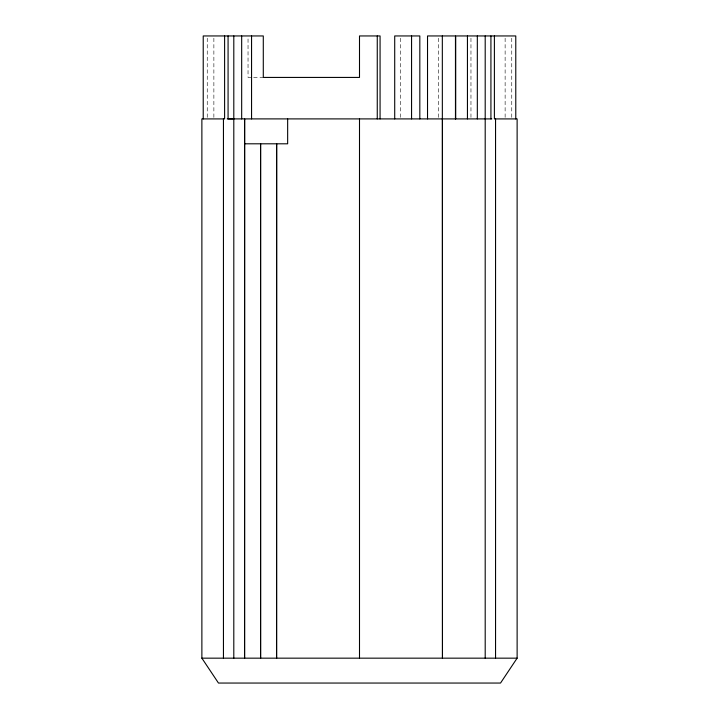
<?xml version="1.0" encoding="UTF-8"?>
<svg xmlns="http://www.w3.org/2000/svg" width="719" height="719" viewBox="0 0 719 719"><rect width="100%" height="100%" fill="white"/><g stroke="black" fill="none" stroke-linecap="round" stroke-linejoin="round"><path stroke-width="0.54" stroke-dasharray="3.6 2.7" d="M263.54 77.427L248.037 77.427L248.037 38.188M511.757 38.188L511.757 117.79M505.124 38.188L505.124 117.79M470.963 38.188L470.963 117.79M438.311 38.188L438.311 117.79M400.294 38.188L400.294 117.79M213.876 38.188L213.876 117.745M207.243 38.188L207.243 117.745"/><path stroke-width="1.08" d="M494.393 35.95L494.393 118.914L517.123 118.914L517.123 658.164L500.532 683.05L218.468 683.05L201.877 658.164L201.877 118.914L224.607 118.914L224.607 35.95M227.159 118.896L491.841 118.914M244.541 143.8L287.654 143.8L287.654 118.914M201.877 658.164L517.123 658.164M233.801 118.914L228.076 118.869L228.076 35.95M515.775 118.914L515.775 35.95L455.711 35.95L455.711 118.914M495.553 118.914L495.553 658.164M490.924 35.95L490.924 118.914M485.199 35.95L485.199 658.164M477.326 35.95L477.326 118.914M467.44 35.95L467.44 118.914M455.46 118.914L455.46 35.95L427.526 35.95L427.526 118.914M442.464 118.914L442.464 658.164L442.329 35.95M419.824 118.914L419.824 35.95L394.713 35.95L394.713 118.914M411.565 35.95L411.565 118.914M380.072 118.914L380.072 35.95L359.5 35.95L359.5 77.427L263.289 77.427L263.289 35.95L203.225 35.95L203.225 118.914M377.259 35.95L377.259 118.914M359.5 118.914L359.5 658.164M260.637 143.8L260.637 658.164M260.548 143.8L260.548 658.164M251.56 35.95L251.56 118.914M241.674 35.95L241.674 118.914M233.801 35.95L233.801 658.164M223.447 118.914L223.447 658.164M276.644 658.164L276.644 143.8L276.536 658.164M244.622 658.164L244.622 118.914L244.541 658.164"/></g></svg>
